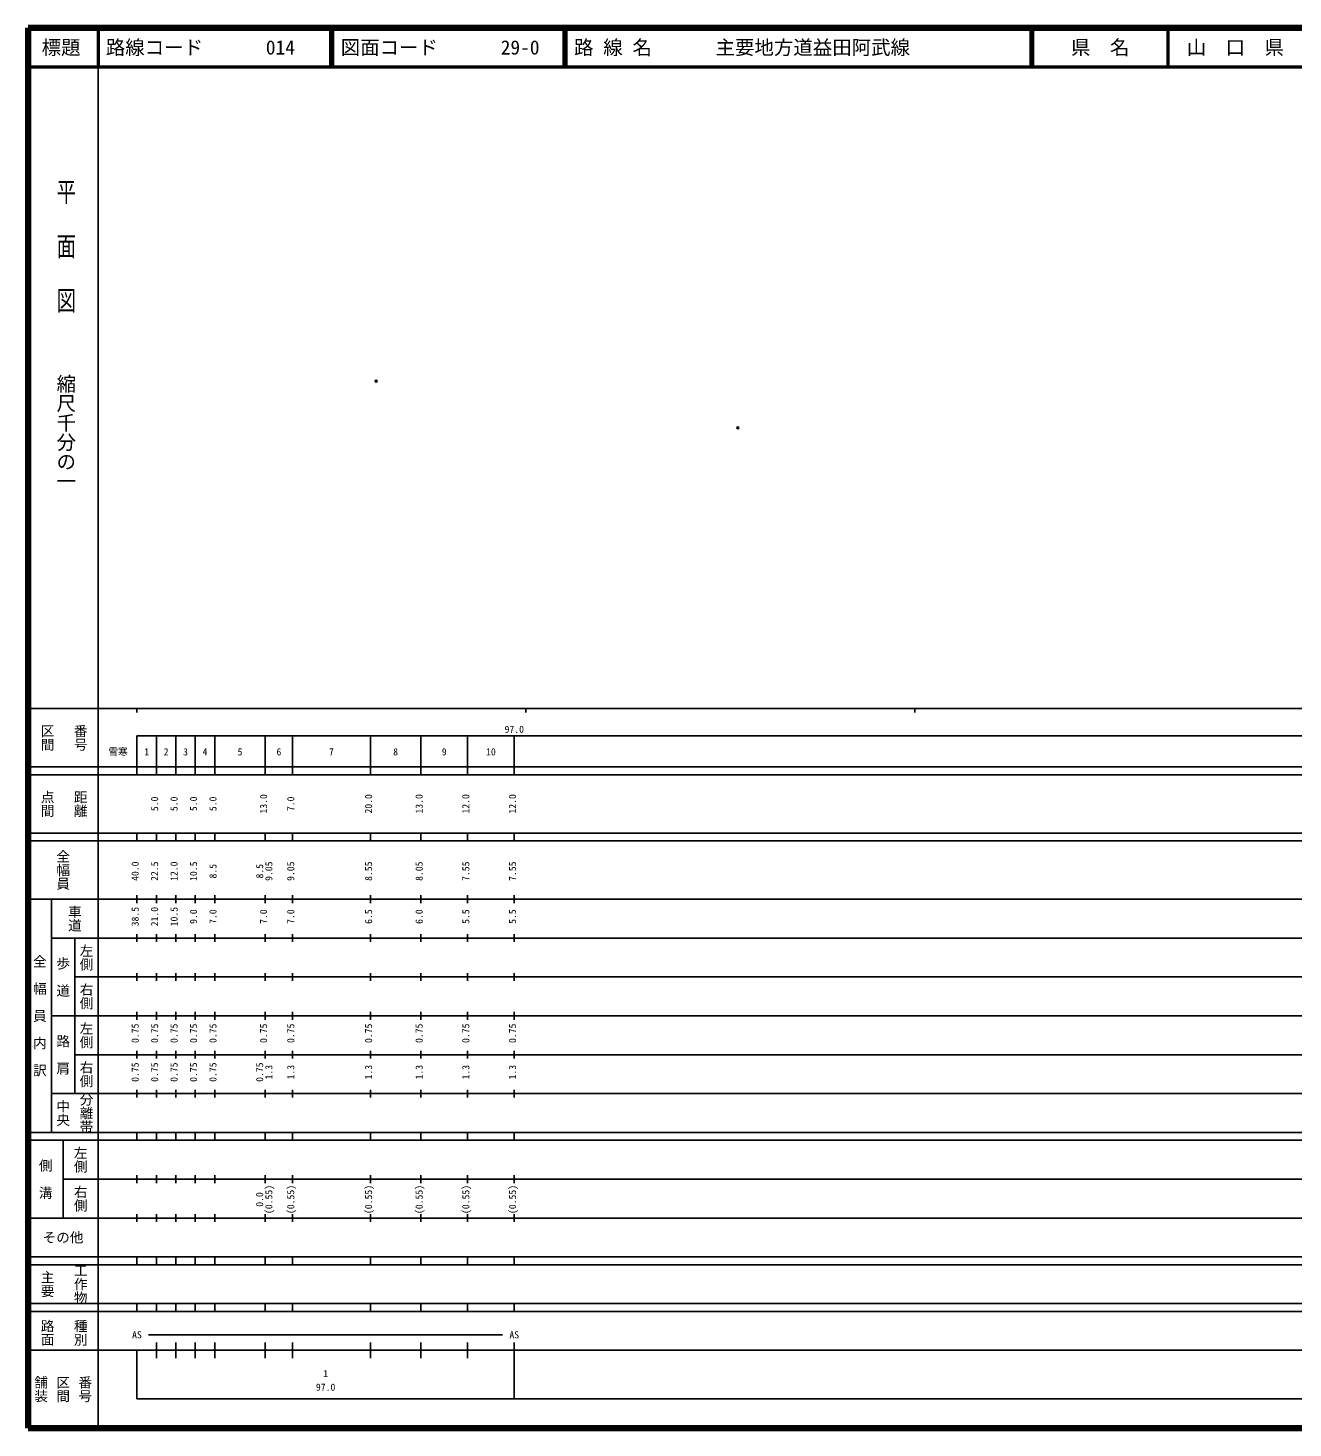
# Model space of a CAD drawing. Units: millimetres on the paper. Extents: x 40 to 680, y 20 to 380.
# Drawn here: x 40 to 365.2, y 20 to 380 of the extents above; entities that cross this region are included whole.
import ezdxf
from ezdxf.enums import TextEntityAlignment as Align

# ---------------------------------------------------------------- set-up
doc = ezdxf.new("R2010")
doc.units = ezdxf.units.MM
doc.header["$PDMODE"] = 32
doc.header["$PDSIZE"] = 0.5
doc.layers.add('M-OTRS', color=6, linetype='Continuous')
doc.layers.add('M-TTL-TXT', color=7, linetype='Continuous')
for name, color, linetype, lineweight in [('M-TTL', 2, 'Continuous', 140), ('M-TTL-BAND', 7, 'Continuous', 25), ('M-TTL-LINE', 7, 'Continuous', 50)]:
    doc.layers.add(name, color=color, linetype=linetype, lineweight=lineweight)
doc.styles.add('@ＭＳ ゴシック', font='')
doc.styles.add('ＭＳ ゴシック', font='')
doc.styles.get('@ＭＳ ゴシック').set_extended_font_data('@MS Gothic')
doc.styles.get('ＭＳ ゴシック').set_extended_font_data('MS Gothic')

msp = doc.modelspace()

# ---------------------------------------------------------------- linework, layer by layer
at = {"layer": 'M-OTRS'}
for p in [(129.509, 289.191), (222.447, 277.221)]:
    msp.add_point(p, dxfattribs=at)
at = {"layer": 'M-TTL'}
for p, q in [((40, 380), (40, 20)), ((680, 380), (40, 380)), ((40, 20), (680, 20))]:
    msp.add_line(p, q, dxfattribs=at)
at = {"layer": 'M-TTL-BAND'}
for p, q in [((58, 370), (58, 20)), ((40, 205), (579, 205)), ((68, 205), (68, 204)), ((168, 205), (168, 204)), ((268, 205), (268, 204)), ((68, 198), (579, 198)), ((68, 198), (68, 188)), ((73, 188), (73, 198)), ((78, 188), (78, 198)), ((83, 188), (83, 198)), ((88, 188), (88, 198)), ((101, 188), (101, 198)), ((108, 188), (108, 198)), ((128, 188), (128, 198)), ((141, 188), (141, 198)), ((153, 188), (153, 198)), ((165, 188), (165, 198)), ((40, 190), (579, 190)), ((40, 188), (579, 188)), ((40, 173), (579, 173)), ((68, 171), (68, 173)), ((73, 171), (73, 173)), ((78, 171), (78, 173)), ((83, 171), (83, 173)), ((88, 171), (88, 173)), ((101, 171), (101, 173)), ((108, 171), (108, 173)), ((128, 171), (128, 173)), ((141, 171), (141, 173)), ((153, 171), (153, 173)), ((165, 171), (165, 173)), ((40, 171), (579, 171)), ((40, 156), (579, 156)), ((46, 96), (46, 156)), ((68, 155), (68, 157)), ((73, 155), (73, 157)), ((78, 155), (78, 157)), ((83, 155), (83, 157)), ((88, 155), (88, 157)), ((101, 155), (101, 157)), ((108, 155), (108, 157)), ((128, 155), (128, 157)), ((141, 155), (141, 157)), ((153, 155), (153, 157)), ((165, 155), (165, 157)), ((46, 146), (579, 146)), ((52, 146), (52, 106)), ((68, 145), (68, 147)), ((73, 145), (73, 147)), ((78, 145), (78, 147)), ((83, 145), (83, 147)), ((88, 145), (88, 147)), ((101, 145), (101, 147)), ((108, 145), (108, 147)), ((128, 145), (128, 147)), ((141, 145), (141, 147)), ((153, 145), (153, 147)), ((165, 145), (165, 147)), ((68, 135), (68, 137)), ((73, 135), (73, 137)), ((78, 135), (78, 137)), ((83, 135), (83, 137)), ((88, 135), (88, 137)), ((101, 135), (101, 137)), ((108, 135), (108, 137)), ((128, 135), (128, 137)), ((141, 135), (141, 137)), ((153, 135), (153, 137)), ((165, 135), (165, 137)), ((52, 136), (579, 136)), ((46, 126), (579, 126)), ((68, 125), (68, 127)), ((73, 125), (73, 127)), ((78, 125), (78, 127)), ((83, 125), (83, 127)), ((88, 125), (88, 127)), ((101, 125), (101, 127)), ((108, 125), (108, 127)), ((128, 125), (128, 127)), ((141, 125), (141, 127)), ((153, 125), (153, 127)), ((165, 125), (165, 127)), ((52, 116), (579, 116)), ((68, 115), (68, 117)), ((73, 115), (73, 117)), ((78, 115), (78, 117)), ((83, 115), (83, 117)), ((88, 115), (88, 117)), ((101, 115), (101, 117)), ((108, 115), (108, 117)), ((128, 115), (128, 117)), ((141, 115), (141, 117)), ((153, 115), (153, 117)), ((165, 115), (165, 117)), ((46, 106), (579, 106)), ((68, 105), (68, 107)), ((73, 105), (73, 107)), ((78, 105), (78, 107)), ((83, 105), (83, 107)), ((88, 105), (88, 107)), ((101, 105), (101, 107)), ((108, 105), (108, 107)), ((128, 105), (128, 107)), ((141, 105), (141, 107)), ((153, 105), (153, 107)), ((165, 105), (165, 107)), ((40, 96), (579, 96)), ((40, 94), (579, 94)), ((49, 94), (49, 74)), ((68, 94), (68, 96)), ((73, 94), (73, 96)), ((78, 94), (78, 96)), ((83, 94), (83, 96)), ((88, 94), (88, 96)), ((101, 94), (101, 96)), ((108, 94), (108, 96)), ((128, 94), (128, 96)), ((141, 94), (141, 96)), ((153, 94), (153, 96)), ((165, 94), (165, 96)), ((49, 84), (579, 84)), ((68, 83), (68, 85)), ((73, 83), (73, 85)), ((78, 83), (78, 85)), ((83, 83), (83, 85)), ((88, 83), (88, 85)), ((101, 83), (101, 85)), ((108, 83), (108, 85)), ((128, 83), (128, 85)), ((141, 83), (141, 85)), ((153, 83), (153, 85)), ((165, 83), (165, 85)), ((40, 74), (579, 74)), ((68, 73), (68, 75)), ((73, 73), (73, 75)), ((78, 73), (78, 75)), ((83, 73), (83, 75)), ((88, 73), (88, 75)), ((101, 73), (101, 75)), ((108, 73), (108, 75)), ((128, 73), (128, 75)), ((141, 73), (141, 75)), ((153, 73), (153, 75)), ((165, 73), (165, 75)), ((40, 64), (579, 64)), ((40, 62), (579, 62)), ((68, 62), (68, 64)), ((73, 62), (73, 64)), ((78, 62), (78, 64)), ((83, 62), (83, 64)), ((88, 62), (88, 64)), ((101, 62), (101, 64)), ((108, 62), (108, 64)), ((128, 62), (128, 64)), ((141, 62), (141, 64)), ((153, 62), (153, 64)), ((165, 62), (165, 64)), ((40, 52), (579, 52)), ((68, 50), (68, 52)), ((73, 50), (73, 52)), ((78, 50), (78, 52)), ((83, 50), (83, 52)), ((88, 50), (88, 52)), ((101, 50), (101, 52)), ((108, 50), (108, 52)), ((128, 50), (128, 52)), ((141, 50), (141, 52)), ((153, 50), (153, 52)), ((165, 50), (165, 52)), ((40, 50), (579, 50)), ((71, 44), (162, 44)), ((40, 40), (579, 40)), ((68, 40), (68, 27.5)), ((73, 38), (73, 42)), ((78, 38), (78, 42)), ((83, 38), (83, 42)), ((88, 38), (88, 42)), ((101, 38), (101, 42)), ((108, 38), (108, 42)), ((128, 38), (128, 42)), ((141, 38), (141, 42)), ((153, 38), (153, 42)), ((165, 27.5), (165, 42)), ((68, 27.5), (579, 27.5))]:
    msp.add_line(p, q, dxfattribs=at)
at = {"layer": 'M-TTL-LINE'}
for p, q in [((58, 380), (58, 370)), ((117.75, 380), (117.75, 370)), ((118.25, 380), (118.25, 370)), ((177.75, 380), (177.75, 370)), ((178.25, 380), (178.25, 370)), ((297.75, 380), (297.75, 370)), ((298.25, 380), (298.25, 370)), ((333, 380), (333, 370)), ((40, 370), (680, 370))]:
    msp.add_line(p, q, dxfattribs=at)

# ---------------------------------------------------------------- texts
at = {"layer": 'M-TTL-BAND', "style": '@ＭＳ ゴシック', "width": 1.4}
msp.add_text('平  面  図', height=3.666, rotation=270, dxfattribs=at).set_placement((49.777, 306.475), align=Align.MIDDLE_RIGHT)
at = {"layer": 'M-TTL-BAND', "style": '@ＭＳ ゴシック'}
msp.add_text('縮尺千分の一', height=3.666, rotation=270, dxfattribs=at).set_placement((49.777, 261.03), align=Align.MIDDLE_RIGHT)
for s, p in [('区間', (45, 197.5)), ('番号', (53.5, 197.5)), ('点間', (45, 180.5)), ('距離', (53.5, 180.5)), ('全幅員', (49, 163.5)), ('車道', (52, 151)), ('左側', (55, 141)), ('全\u3000幅\u3000員\u3000内\u3000訳', (43, 126)), ('歩\u3000道', (49, 136)), ('右側', (55, 131)), ('左側', (55, 121)), ('路\u3000肩', (49, 116)), ('右側', (55, 111)), ('分離帯', (55, 101)), ('中央', (49, 101)), ('左側', (53.5, 89)), ('側\u3000溝', (44.5, 84)), ('右側', (53.5, 79)), ('工作物', (53.5, 57)), ('主要', (45, 57)), ('路面', (45, 44.5)), ('種別', (53.5, 44.5)), ('舗装', (43.333, 30)), ('区間', (49, 30)), ('番号', (54.667, 30))]:
    msp.add_text(s, height=2.566, rotation=270, dxfattribs=at).set_placement(p, align=Align.MIDDLE_CENTER)
at = {"layer": 'M-TTL-BAND', "style": 'ＭＳ ゴシック'}
for s, p in [('97.0', (165, 198.195)), ('雪寒', (63.132, 192.405)), ('1', (70.5, 192.405)), ('2', (75.5, 192.405)), ('3', (80.5, 192.405)), ('4', (85.5, 192.405)), ('5', (94.5, 192.405)), ('6', (104.5, 192.405)), ('7', (118, 192.405)), ('8', (134.5, 192.405)), ('9', (147, 192.405)), ('10', (159, 192.405)), ('AS', (68, 42.5)), ('AS', (165, 42.5)), ('1', (116.5, 32.523)), ('97.0', (116.5, 29.033))]:
    msp.add_text(s, height=1.833, dxfattribs=at).set_placement(p, align=Align.BOTTOM_CENTER)
for s, p in [('5.0', (74, 180.5)), ('5.0', (79, 180.5)), ('5.0', (84, 180.5)), ('5.0', (89, 180.5)), ('13.0', (102, 180.5)), ('7.0', (109, 180.5)), ('20.0', (129, 180.5)), ('13.0', (142, 180.5)), ('12.0', (154, 180.5)), ('12.0', (166, 180.5)), ('40.0', (69, 163.174)), ('22.5', (74, 163.174)), ('12.0', (79, 163.174)), ('10.5', (84, 163.174)), ('8.5', (89, 163.174)), ('8.5', (101, 163.174)), ('9.05', (103.37, 163.174)), ('9.05', (109, 163.174)), ('8.55', (129, 163.174)), ('8.05', (142, 163.174)), ('7.55', (154, 163.174)), ('7.55', (166, 163.174)), ('38.5', (69, 151.5)), ('21.0', (74, 151.5)), ('10.5', (79, 151.5)), ('9.0', (84, 151.5)), ('7.0', (89, 151.5)), ('7.0', (102, 151.5)), ('7.0', (109, 151.5)), ('6.5', (129, 151.5)), ('6.0', (142, 151.5)), ('5.5', (154, 151.5)), ('5.5', (166, 151.5)), ('0.75', (69, 121.5)), ('0.75', (74, 121.5)), ('0.75', (79, 121.5)), ('0.75', (84, 121.5)), ('0.75', (89, 121.5)), ('0.75', (102, 121.5)), ('0.75', (109, 121.5)), ('0.75', (129, 121.5)), ('0.75', (142, 121.5)), ('0.75', (154, 121.5)), ('0.75', (166, 121.5)), ('0.75', (69, 111.5)), ('0.75', (74, 111.5)), ('0.75', (79, 111.5)), ('0.75', (84, 111.5)), ('0.75', (89, 111.5)), ('0.75', (101, 111.5)), ('1.3', (103.37, 111.5)), ('1.3', (109, 111.5)), ('1.3', (129, 111.5)), ('1.3', (142, 111.5)), ('1.3', (154, 111.5)), ('1.3', (166, 111.5)), ('0.0', (101, 78.764)), ('(0.55)', (103.37, 78.764)), ('(0.55)', (109, 78.764)), ('(0.55)', (129, 78.764)), ('(0.55)', (142, 78.764)), ('(0.55)', (154, 78.764)), ('(0.55)', (166, 78.764))]:
    msp.add_text(s, height=1.833, rotation=90, dxfattribs=at).set_placement(p, align=Align.BOTTOM_CENTER)
msp.add_text('その他', height=2.566, dxfattribs=at).set_placement((49, 69), align=Align.MIDDLE_CENTER)
at = {"layer": 'M-TTL-TXT', "style": 'ＭＳ ゴシック'}
for s, p in [('標題', (48.5, 375)), ('県\u3000名', (315.625, 375)), ('山\u3000口\u3000県', (350.375, 375))]:
    msp.add_text(s, height=3.666, dxfattribs=at).set_placement(p, align=Align.MIDDLE_CENTER)
for s, p in [('路線コード', (60, 375)), ('014', (101.142, 375)), ('図面コード', (120.38, 375)), ('29-0', (161.521, 375)), ('路 線 名', (180.38, 375)), ('主要地方道益田阿武線', (216.734, 375))]:
    msp.add_text(s, height=3.666, dxfattribs=at).set_placement(p, align=Align.MIDDLE_LEFT)

doc.saveas('drawing.dxf')
